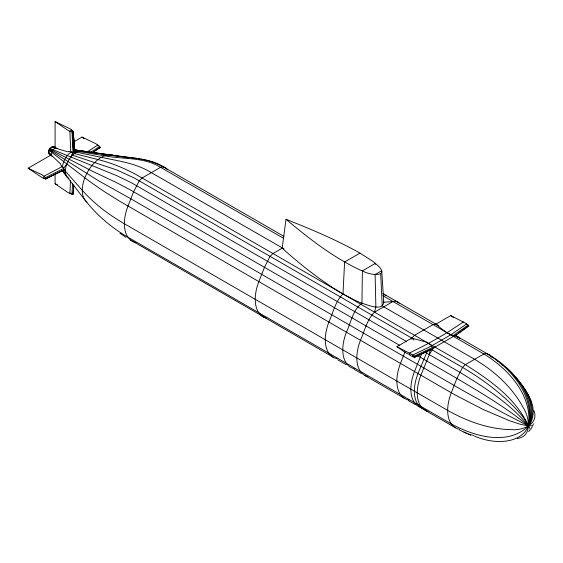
<?xml version="1.0" encoding="UTF-8"?>
<svg xmlns="http://www.w3.org/2000/svg" width="563" height="563" viewBox="0 0 563 563"><rect width="100%" height="100%" fill="white"/><g stroke="black" fill="none" stroke-linecap="round" stroke-linejoin="round"><path stroke-width="0.84" d="M354.289 368.709A38.101 21.999 -60 0 1 346.4 332.212C351.073 322.522 352.691 309.805 361.953 303.232L362.382 270.88L375.345 263.393C392.165 276.834 371.805 276.306 362.382 270.88A96.456 55.688 0 0 1 357.646 268.825C331.41 256.109 308.285 237.91 286.018 219.303L282.169 248.192C300.945 264.997 320.797 280.796 342.494 293.689M70.474 180.519L69.889 193.426L70.966 193.862A7.249 4.187 0 0 0 71.98 194.179L72.634 193.799M337.019 358.645A38.101 21.999 -60 0 1 328.883 322.106C333.148 312.62 335.288 301.416 342.98 293.963L344.598 262.013L359.989 253.125L371.798 260.655A96.456 55.688 0 0 1 375.345 263.393L375.415 264.357M71.987 194.172L72.599 183.144M73.774 184.917L73.183 194.2A1.682 0.971 0 0 1 72.022 194.136M73.324 194.207A1.682 0.971 0 0 0 73.084 193.531L73.415 189.485M73.464 188.781L73.69 185.466M412.728 356.661A14.392 8.311 60 0 0 414.22 357.259L414.952 357.139L414.213 356.182A14.392 8.311 60 0 0 412.728 355.056A35.532 20.514 60 0 0 411.314 354.106L396.866 346.695L411.75 338.103L414.565 335.295L433.038 324.633L435.861 324.182L450.745 315.59L465.2 322.993A35.532 20.514 60 0 1 466.614 323.929A14.392 8.311 60 0 1 468.099 325.062L468.838 326.033L468.099 326.139M428.049 411.518A38.101 21.999 -60 0 1 420.871 375.211L429.33 354.662L430.041 349.919L431.455 349.482A2.674 1.978 -20.9 0 0 432.307 347.878L434.967 347.075L453.44 336.407L456.262 335.956L460.133 338.588M367.857 376.696A38.101 21.999 -60 0 1 360.447 340.326C364.711 330.84 366.844 319.636 374.543 312.191L375.866 306.856L375.113 274.554L381.714 270.74L381.974 274.688M52.275 147.752L52.619 146.866L55.42 147.246M405.05 351.72L400.476 363.431A38.101 21.999 -60 0 0 409.09 400.075M421.708 353.684L414.481 371.524A38.101 21.999 -60 0 0 422.616 408.069M427.38 351.016L417.985 373.543A38.101 21.999 -60 0 0 425.396 409.92M52.795 147.386L53.013 146.957L55.343 147.281M532.366 426.543L530.93 429.02M411.046 339.299L411.75 338.103L425.304 341.825A33.646 24.878 -20.9 0 1 428.584 343.374L447.05 332.719L463.405 321.923L463.405 322.592M429.33 354.662L432.145 349.876L434.967 347.075M74.548 151.757L101.657 157.429C118.575 161.011 136.337 163.291 151.313 172.644L283.956 248.846M49.298 152.833L48.854 153.396L50.579 155.627M413.453 356.337L412.728 356.675L412.728 355.042L431.61 345.872L451.026 334.668L466.614 323.929L466.614 324.647M283.773 238.452L160.546 167.31C143.72 156.767 123.248 159.554 104.577 155.775L78.151 151.391L74.569 151.714L73.331 131.763L72.81 132.066L73.943 152.073L74.302 151.947L73.331 131.763A1.492 0.859 0 0 0 73.274 131.524A2.991 1.724 0 0 0 73.162 131.313L71.987 131.953A7.249 4.187 0 0 1 70.966 131.643L69.889 131.207A31.676 18.29 0 0 1 67.314 129.912L55.09 121.531L55.09 148.013L67.806 151.82M455.657 335.076L456.86 334.211M458.071 333.345L459.274 332.48M459.675 332.191L460.077 331.903M460.274 331.755L460.879 331.325M461.878 330.608L463.286 329.594M463.687 329.306L464.088 329.017M464.285 328.876L464.89 328.44M465.89 327.722L466.291 327.434M466.495 327.286L467.093 326.857M467.494 326.568L467.895 326.28M468.838 326.033L455.566 335.562A2.674 0.929 14.9 0 1 453.757 335.499L453.412 335.428A6.137 2.125 14.9 0 1 451.04 334.661M92.621 152.467L99.503 147.844L99.503 146.507A7.249 4.187 60 0 0 98.722 145.789L97.814 145.064A31.676 18.29 60 0 0 95.4 143.488L82.036 137.09L73.436 142.052M92.191 152.819L100.123 147.534M90.657 152.299L99.503 146.507M87.335 151.764L97.814 145.064L97.814 145.775M73.183 131.974L72.859 132.059A1.492 0.859 0 0 1 72.395 132.031A2.991 1.724 0 0 1 72.036 131.967L73.028 152.214A18.692 4.441 -80 0 0 70.818 157.119M49.347 151.517L48.481 152.017L52.373 156.781M43.928 178.443A31.676 18.29 60 0 1 41.521 177.239L28.15 168.196L51.078 154.959L60.734 164.065M70.502 193.074L69.889 193.426A31.676 18.29 0 0 1 67.314 192.131L55.09 183.749L55.09 173.826M282.746 247.861L272.935 253.526L270.113 256.327L264.476 267.305L258.839 281.662A38.101 21.999 -60 0 0 266.489 318.095M374.543 312.191L393.016 301.522L395.831 301.071L399.181 303.154M73.148 131.285A7.249 4.187 0 0 0 72.599 130.7L71.846 130.074L69.889 131.207L70.769 152.2A13.421 7.748 -60 0 0 62.542 166.444L43.928 176.177A31.676 18.29 60 0 0 41.521 174.593L28.15 168.196M45.624 177.612A7.249 4.187 60 0 0 44.843 176.895C43.506 175.016 43.14 178.802 44.843 178.781A7.249 4.187 60 0 0 45.624 178.957L45.624 177.619L63.689 168.393A18.692 4.441 -40 0 1 66.828 164.023M428.577 343.388L409.526 353.029L409.526 354.986L411.314 355.978A35.532 20.514 60 0 0 412.728 356.675M46.236 178.64L64.098 169.709L82.261 190.287C94.211 203.792 108.807 214.749 124.367 223.75L447.669 410.406C467.206 421.335 489.113 429.393 511.711 429.625C522.351 430.744 539.143 424.087 533.984 410.701M43.928 178.436L44.857 177.978M45.624 178.957L63.689 170.012A18.692 14.603 87.8 0 0 66.828 176.599M410.223 354.648C405.564 353.67 401.222 349.278 396.866 346.695M432.321 347.603L414.213 356.182L414.213 357.245L415.452 356.675M414.952 357.139L431.455 349.482L462.554 367.435C481.907 378.808 500.12 392.376 515.715 408.576C520.578 413.861 525.441 419.386 528.488 425.959C529.734 427.345 531.423 430.998 528.39 431.335M415.698 356.555L416.69 356.097M416.937 355.985L421.631 353.81M421.884 353.698L422.869 353.24M423.116 353.128L425.093 352.206M425.346 352.093L426.332 351.636M426.578 351.523L428.809 350.496M429.302 350.263L430.041 349.919A11.267 9.198 -58.5 0 1 429.836 349.912M517.13 438.507C532.76 436.719 529.368 417.141 523.273 407.689C512.302 387.217 494.405 371.066 474.609 359.293L382.235 305.962L380.701 273.97M474.693 436.107C492.836 444.573 525.673 445.551 529.987 420.406C533.252 391.531 510.486 366.45 486.664 353.515L483.842 353.965L465.369 364.627L462.554 367.435L456.917 378.413L451.28 392.763A38.101 21.999 -60 0 0 459.654 429.358M393.016 301.522L383.783 302.282L383.396 301.198M71.853 152.242L70.769 152.2M49.453 150.258L48.854 150.208L90.446 182.046L103.698 191.195L118.709 200.639L454.531 394.621L482.984 409.378L509.564 420.73L519.748 424.115L527.63 425.867L532.155 425.719L533.175 424.896L533.26 423.686M57.067 148.196L51.24 147.232L51.24 147.83M74.013 149.786L136.478 158.477M73.985 149.892L115.316 155.691M115.774 155.754L122.572 156.824M138.266 158.745L140.046 159.019M53.358 147.154L55.463 147.478M74.492 150.412L75.808 150.61M79.397 151.166L79.235 151.137A13.421 7.748 -60 0 0 74.042 150.49M123.93 157.056L125.732 157.366M53.942 147.506L55.484 147.773M127.083 157.612L128.878 157.943M141.383 159.245L143.15 159.589M144.466 159.871L145.775 160.173M146.647 160.392L147.949 160.737M148.808 160.976L150.096 161.363M150.525 161.49L151.806 161.905M152.228 162.045L153.502 162.489M153.924 162.644L154.762 162.953M361.953 303.232C367.646 304.759 382.474 311.726 383.783 302.282L382.003 275.18M286.018 219.303C311.219 229.289 336.336 239.81 359.989 253.125L360.017 253.596M155.184 163.115L156.437 163.615M49.657 149.8L49.129 149.596L97.899 180.385L129.617 198.113L463.532 390.863L502.477 412.517L528.488 425.959L531.113 421.835L532.781 417.007L533.323 411.546L532.725 406.127L531.036 400.413L528.263 394.557L524.491 388.73L519.832 383.079M473.279 435.544L473.983 435.832M156.852 163.784L157.682 164.129M55.09 121.531L69.608 128.589A31.676 18.29 0 0 1 71.853 130.074L71.895 130.855M55.09 183.749L57.532 184.805M471.864 434.953L472.568 435.248M459.682 430.104L470.759 435.129L468.177 434.003M463.919 432.166L466.537 433.306M158.097 164.312L166.184 168.386L167.422 169.674M470.471 434.34L471.168 434.65M355.028 300.283L342.98 293.963M166.184 168.386C148.892 156.669 127.477 158.231 107.779 154.916L79.981 150.898L74.548 151.546L73.281 131.524L72.395 132.038L73.479 152.165L72.536 155.198L117.02 170.033L134.578 178.161L411.75 338.103L414.058 340.122M383.192 293.724L385.838 295.772M444.193 330.917L435.861 324.182L436.916 324.752M455.763 335.583L456.72 336.371M459.077 337.483L455.256 335.358L489.486 355.042L490.542 356.14M264.863 317.581L130.665 240.098M435.861 324.182L438.774 325.85M283.956 236.383L163.369 166.859L160.546 167.31L142.073 177.971L139.258 180.779L133.614 191.758L127.977 206.114A38.101 21.999 -60 0 0 135.873 242.604M382.96 293.541L436.677 324.555M382.917 295.695L483.842 353.965C508.255 368.751 532.654 395.388 528.488 425.959C507.685 446.297 473.757 436.255 451.28 423.876L127.977 237.22C111.375 227.656 96.54 214.967 84.809 199.795L62.226 170.652M406.43 341.438L131.355 182.722L116.604 175.6L49.861 148.456L50.206 148.949M424.91 352.114L459.732 372.213C484.419 387.443 510.008 403.214 528.488 425.959C538.418 408.766 526.778 388.287 514.075 376.084M399.603 345.323L130.081 189.745L116.872 182.792L92.072 171.089L49.467 149.005L49.91 149.357M417.274 355.527L456.917 378.413C481.485 393.087 506.397 407.661 528.488 425.959C537.63 404.354 522.281 381.306 506.144 367.702M333.169 357.181L261.521 315.653M337.547 359.715L346.301 364.768M354.19 369.321L361.214 373.375M364.725 375.401L404.755 398.513M408.259 400.539L415.262 404.579M425.149 410.293L455.558 427.845M486.664 353.515C511.021 368.033 534.836 395.761 528.488 425.959C516.208 398.576 490.028 380.208 465.369 364.627L142.073 177.971C128.322 169.829 113.529 163.383 97.976 159.589L74.372 153.572L73.964 152.13A1.682 0.584 -15 0 1 73.479 152.158A3.301 1.175 -15.1 0 1 73.063 152.2M497.389 361.136L498.023 361.559M119.926 233.258L126.006 237.382M453.743 317.673L450.745 315.59M499.923 362.875L500.556 363.332M84.168 138.674L82.036 137.09M501.809 364.254L503.062 365.211M490.718 356.33L491.07 356.696M491.246 356.879L491.598 357.245M456.896 336.554L457.247 336.92M457.423 337.103L457.775 337.476M49.861 153.981L50.867 155.177M62.542 166.444L63.126 167.359M73.141 131.285L74.429 151.405A18.692 14.603 -27.8 0 1 81.705 150.828M453.44 336.407L453.412 335.428L468.099 325.076L468.099 325.801M428.556 343.409A16.236 11.999 -20.9 0 1 431.666 345.837M431.582 345.893A6.137 4.539 -20.9 0 1 432.349 347.596M444.207 330.917A33.646 11.654 14.9 0 0 447.043 332.719A16.236 5.623 14.9 0 0 450.991 334.682M361.946 303.239A94.866 54.773 0 0 1 355.028 300.276M86.976 202.04A26.897 15.525 -60 0 1 87.983 171.286A26.897 15.525 -60 0 1 114.127 155.698M68.996 178.422A15.398 8.888 -60 0 1 68.517 160.497A15.398 8.888 -60 0 1 84.288 151.736M65.625 174.199A13.421 7.748 -60 0 1 62.732 170.286M99.496 146.556A1.682 0.971 60 0 1 100.207 147.513M100.207 147.647A1.682 0.971 60 0 1 99.496 147.78M99.51 147.851A7.249 4.187 60 0 1 99.144 147.787M72.908 193.229A7.249 4.187 0 0 1 73.148 193.503M51.134 155.677A5.672 3.272 -60 0 1 55.702 147.717M63.703 170.075A7.854 2.695 73.5 0 1 63.359 169.906M64.147 169.822A1.872 0.64 75 0 1 64.048 169.963M64.133 169.709A1.872 0.64 75 0 0 63.675 168.471A7.854 2.871 75.4 0 0 63.112 167.471M46.321 178.76A1.682 0.971 60 0 1 45.61 178.893M45.61 177.669A1.682 0.971 60 0 1 46.321 178.619M60.656 164.706A32.95 13.716 78.4 0 1 62.409 167.098M71.269 151.757A32.95 13.716 -18.4 0 1 68.32 151.433M73.091 152.137A7.854 2.871 -15.4 0 1 71.944 152.172M74.098 151.13A7.854 2.695 -13.5 0 1 74.492 151.384M50.128 153.981A3.906 2.252 -60 0 1 49.072 149.709A3.906 2.252 -60 0 1 53.429 147.217"/></g></svg>
